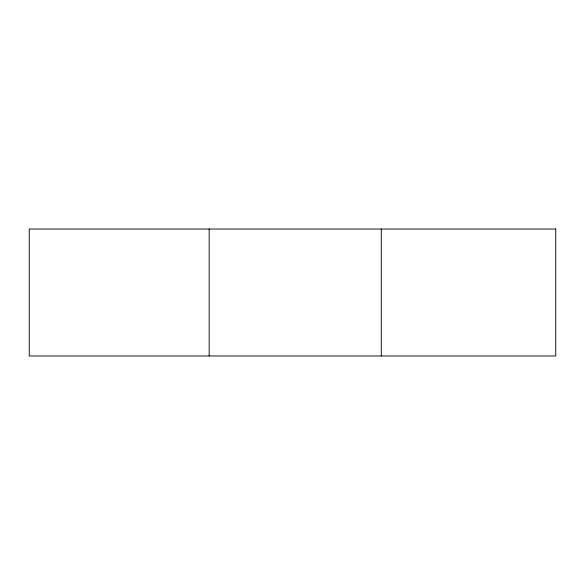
<?xml version="1.0" encoding="UTF-8"?>
<svg xmlns="http://www.w3.org/2000/svg" width="585" height="585" viewBox="0 0 585 585"><rect width="100%" height="100%" fill="white"/><g stroke="black" fill="none" stroke-linecap="round" stroke-linejoin="round"><path stroke-width="0.88" d="M381.288 229.027L381.288 355.972M209.167 229.027L209.167 355.972M555.75 229.027L29.25 229.027L29.25 355.972L555.75 355.972L555.75 229.027"/></g></svg>
